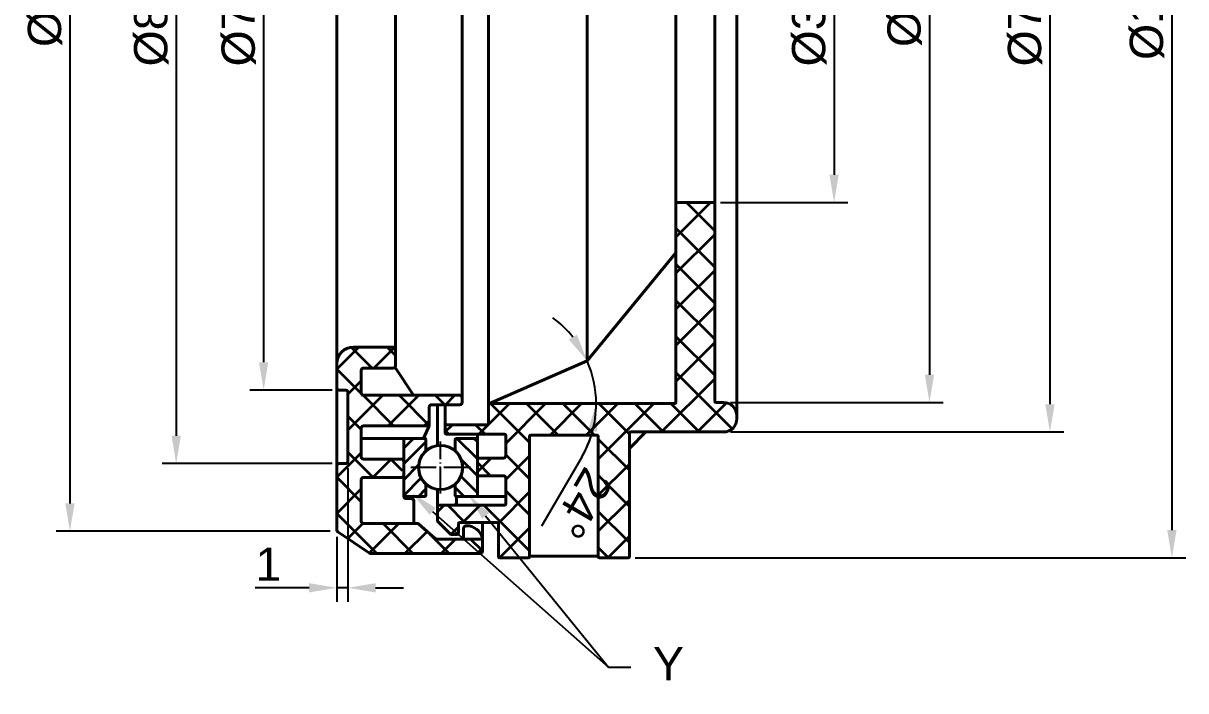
# Model space of a CAD drawing. Header units: millimetres. Extents: x 3180 to 3591, y 1531 to 1821.
# Drawn here: x 3350.9 to 3455.7, y 1639.8 to 1700 of the extents above; entities that cross this region are included whole.
import ezdxf
from ezdxf import colors
from ezdxf.entities.mleader import LeaderData, LeaderLine
from ezdxf.math import Vec2, Vec3

# ---------------------------------------------------------------- set-up
doc = ezdxf.new("R2010")
doc.units = ezdxf.units.MM
doc.linetypes.add('ACAD_ISO02W100', pattern=[15, 12, -3])
doc.linetypes.add('ACAD_ISO04W100', pattern=[30, 24, -3, 0, -3])
for name, color, linetype, lineweight in [('AM_0', 7, 'Continuous', 40), ('AM_4', 1, 'ACAD_ISO04W100', 25), ('AM_5', 3, 'Continuous', 25), ('AM_7', 4, 'Continuous', 35), ('AM_8', 40, 'ACAD_ISO02W100', 35)]:
    doc.layers.add(name, color=color, linetype=linetype, lineweight=lineweight)
doc.styles.get("Standard").update_dxf_attribs({"font": 'arial.ttf'})
doc.dimstyles.new('ISO-25', dxfattribs={"dimtxt": 3, "dimasz": 2.5, "dimexe": 1.25, "dimexo": 0.625, "dimtad": 1, "dimtxsty": 'Standard', "dimcen": 2.5, "dimadec": 0, "dimazin": 0, "dimtfac": 1, "dimtmove": 0, "dimatfit": 3, "dimfxl": 1, "dimarcsym": 0})

# ---------------------------------------------------------------- blocks, each defined once
blk = doc.blocks.new('*D29')
at = {"layer": 'AM_5', "color": 0, "lineweight": -2}
for p, q in [((3378.72893616689, 1743.306336332631), (3363.417205157496, 1743.306336332631)), ((3364.667205157496, 1740.806336332631), (3364.667205157496, 1662.806336332631)), ((3378.72893616689, 1660.306336332631), (3363.417205157496, 1660.306336332631))]:
    blk.add_line(p, q, dxfattribs=at)
at = {"layer": 'AM_5', "color": 0}
for points in [[(3364.250538490829, 1740.806336332631), (3365.083871824162, 1740.806336332631), (3364.667205157496, 1743.306336332631)], [(3364.250538490829, 1662.806336332631), (3365.083871824162, 1662.806336332631), (3364.667205157496, 1660.306336332631)]]:
    blk.add_solid(points, dxfattribs=at)
at = {"layer": 'Defpoints', "color": 0}
for p in [(3379.35393616689, 1743.306336332631), (3364.667205157496, 1660.306336332631), (3379.35393616689, 1660.306336332631)]:
    blk.add_point(p, dxfattribs=at)
at = {"layer": 'AM_5', "color": 0, "insert": (3362.426584420797, 1701.806336332631), "char_height": 3, "attachment_point": 5, "rotation": 90}
blk.add_mtext('%%C83.5', dxfattribs=at)
blk = doc.blocks.new('*D30')
at = {"layer": 'AM_5', "color": 0, "lineweight": -2}
for p, q in [((3378.72893616689, 1736.681336332631), (3371.304255580692, 1736.681336332631)), ((3372.554255580692, 1734.181336332631), (3372.554255580692, 1669.431336332631)), ((3378.72893616689, 1666.931336332631), (3371.304255580692, 1666.931336332631))]:
    blk.add_line(p, q, dxfattribs=at)
at = {"layer": 'AM_5', "color": 0}
for points in [[(3372.137588914025, 1734.181336332631), (3372.970922247358, 1734.181336332631), (3372.554255580692, 1736.681336332631)], [(3372.137588914025, 1669.431336332631), (3372.970922247358, 1669.431336332631), (3372.554255580692, 1666.931336332631)]]:
    blk.add_solid(points, dxfattribs=at)
at = {"layer": 'Defpoints', "color": 0}
for p in [(3379.35393616689, 1736.681336332631), (3372.554255580692, 1666.931336332631), (3379.35393616689, 1666.931336332631)]:
    blk.add_point(p, dxfattribs=at)
at = {"layer": 'AM_5', "color": 0, "insert": (3370.313634843993, 1701.806336332631), "char_height": 3, "attachment_point": 5, "rotation": 90}
blk.add_mtext('%%C70.5', dxfattribs=at)
blk = doc.blocks.new('*D31')
at = {"layer": 'AM_5', "color": 0, "lineweight": -2}
for p, q in [((3380.15393616689, 1659.881336332631), (3380.15393616689, 1647.858342950486)), ((3379.15393616689, 1653.688373084328), (3379.15393616689, 1647.858342950486)), ((3376.65393616689, 1649.108342950486), (3371.798888417913, 1649.108342950486)), ((3380.15393616689, 1649.108342950486), (3379.15393616689, 1649.108342950486)), ((3382.65393616689, 1649.108342950486), (3385.15393616689, 1649.108342950486))]:
    blk.add_line(p, q, dxfattribs=at)
at = {"layer": 'AM_5', "color": 0}
for points in [[(3376.65393616689, 1649.525009617153), (3376.65393616689, 1648.691676283819), (3379.15393616689, 1649.108342950486)], [(3382.65393616689, 1649.525009617153), (3382.65393616689, 1648.691676283819), (3380.15393616689, 1649.108342950486)]]:
    blk.add_solid(points, dxfattribs=at)
at = {"layer": 'Defpoints', "color": 0}
for p in [(3380.15393616689, 1660.506336332631), (3379.15393616689, 1654.313373084328), (3379.15393616689, 1649.108342950486)]:
    blk.add_point(p, dxfattribs=at)
at = {"layer": 'AM_5', "color": 0, "insert": (3372.976412292401, 1651.239482104647), "char_height": 3, "attachment_point": 5}
blk.add_mtext('1', dxfattribs=at)
blk = doc.blocks.new('*D32')
at = {"layer": 'AM_5', "color": 0, "lineweight": -2}
for p, q in [((3378.552601247136, 1749.39367116604), (3353.835829927921, 1749.39367116604)), ((3355.085829927921, 1746.89367116604), (3355.085829927921, 1656.719001499222)), ((3378.552601247136, 1654.219001499222), (3353.835829927921, 1654.219001499222))]:
    blk.add_line(p, q, dxfattribs=at)
at = {"layer": 'AM_5', "color": 0}
for points in [[(3354.669163261255, 1746.89367116604), (3355.502496594588, 1746.89367116604), (3355.085829927921, 1749.39367116604)], [(3354.669163261255, 1656.719001499222), (3355.502496594588, 1656.719001499222), (3355.085829927921, 1654.219001499222)]]:
    blk.add_solid(points, dxfattribs=at)
at = {"layer": 'Defpoints', "color": 0}
for p in [(3379.177601247136, 1749.39367116604), (3355.085829927921, 1654.219001499222), (3379.177601247136, 1654.219001499222)]:
    blk.add_point(p, dxfattribs=at)
at = {"layer": 'AM_5', "color": 0, "insert": (3352.845209191222, 1701.806336332631), "char_height": 3, "attachment_point": 5, "rotation": 90}
blk.add_mtext('%%C95', dxfattribs=at)
blk = doc.blocks.new('*D38')
at = {"layer": 'AM_5', "color": 0, "lineweight": -2}
for p, q in [((3406.05893616689, 1751.806336332631), (3455.708607524507, 1751.806336332631)), ((3454.458607524507, 1749.306336332631), (3454.458607524507, 1654.306336332631)), ((3406.058936166889, 1651.806336332631), (3455.708607524507, 1651.806336332631))]:
    blk.add_line(p, q, dxfattribs=at)
at = {"layer": 'AM_5', "color": 0}
for points in [[(3454.04194085784, 1749.306336332631), (3454.875274191174, 1749.306336332631), (3454.458607524507, 1751.806336332631)], [(3454.04194085784, 1654.306336332631), (3454.875274191174, 1654.306336332631), (3454.458607524507, 1651.806336332631)]]:
    blk.add_solid(points, dxfattribs=at)
at = {"layer": 'Defpoints', "color": 0}
for p in [(3405.43393616689, 1751.806336332631), (3405.433936166889, 1651.806336332631), (3454.458607524507, 1651.806336332631)]:
    blk.add_point(p, dxfattribs=at)
at = {"layer": 'AM_5', "color": 0, "insert": (3452.217986787808, 1701.806336332631), "char_height": 3, "attachment_point": 5, "rotation": 90}
blk.add_mtext('%%c100', dxfattribs=at)
blk = doc.blocks.new('*D39')
at = {"layer": 'AM_5', "color": 0, "lineweight": -2}
for p, q in [((3414.65893616689, 1740.456336332631), (3444.713302845624, 1740.456336332631)), ((3443.463302845624, 1737.956336332631), (3443.463302845624, 1665.656336332631)), ((3414.65893616689, 1663.156336332631), (3444.713302845624, 1663.156336332631))]:
    blk.add_line(p, q, dxfattribs=at)
at = {"layer": 'AM_5', "color": 0}
for points in [[(3443.046636178957, 1737.956336332631), (3443.87996951229, 1737.956336332631), (3443.463302845624, 1740.456336332631)], [(3443.046636178957, 1665.656336332631), (3443.87996951229, 1665.656336332631), (3443.463302845624, 1663.156336332631)]]:
    blk.add_solid(points, dxfattribs=at)
at = {"layer": 'Defpoints', "color": 0}
for p in [(3414.03393616689, 1740.456336332631), (3414.03393616689, 1663.156336332631), (3443.463302845624, 1663.156336332631)]:
    blk.add_point(p, dxfattribs=at)
at = {"layer": 'AM_5', "color": 0, "insert": (3441.222682108925, 1701.806336332631), "char_height": 3, "attachment_point": 5, "rotation": 90}
blk.add_mtext('%%c77.3', dxfattribs=at)
blk = doc.blocks.new('*D40')
at = {"layer": 'AM_5', "color": 0, "lineweight": -2}
for p, q in [((3414.65893616689, 1737.806336332631), (3433.847085127363, 1737.806336332631)), ((3432.597085127363, 1735.306336332631), (3432.597085127363, 1668.306336332631)), ((3414.65893616689, 1665.806336332631), (3433.847085127363, 1665.806336332631))]:
    blk.add_line(p, q, dxfattribs=at)
at = {"layer": 'AM_5', "color": 0}
for points in [[(3432.180418460697, 1735.306336332631), (3433.01375179403, 1735.306336332631), (3432.597085127363, 1737.806336332631)], [(3432.180418460697, 1668.306336332631), (3433.01375179403, 1668.306336332631), (3432.597085127363, 1665.806336332631)]]:
    blk.add_solid(points, dxfattribs=at)
at = {"layer": 'Defpoints', "color": 0}
for p in [(3414.03393616689, 1737.806336332631), (3414.03393616689, 1665.806336332631), (3432.597085127363, 1665.806336332631)]:
    blk.add_point(p, dxfattribs=at)
at = {"layer": 'AM_5', "color": 0, "insert": (3430.356464390664, 1701.806336332631), "char_height": 3, "attachment_point": 5, "rotation": 90}
blk.add_mtext('%%C72', dxfattribs=at)
blk = doc.blocks.new('*D41')
at = {"layer": 'AM_5', "color": 0, "lineweight": -2}
for p, q in [((3413.75893616689, 1719.78133633263), (3425.246353596697, 1719.78133633263)), ((3423.996353596697, 1717.28133633263), (3423.996353596697, 1686.331336332631)), ((3413.75893616689, 1683.831336332631), (3425.246353596697, 1683.831336332631))]:
    blk.add_line(p, q, dxfattribs=at)
at = {"layer": 'AM_5', "color": 0}
for points in [[(3423.579686930031, 1717.28133633263), (3424.413020263364, 1717.28133633263), (3423.996353596697, 1719.78133633263)], [(3423.579686930031, 1686.331336332631), (3424.413020263364, 1686.331336332631), (3423.996353596697, 1683.831336332631)]]:
    blk.add_solid(points, dxfattribs=at)
at = {"layer": 'Defpoints', "color": 0}
for p in [(3413.13393616689, 1719.78133633263), (3413.13393616689, 1683.831336332631), (3423.996353596697, 1683.831336332631)]:
    blk.add_point(p, dxfattribs=at)
at = {"layer": 'AM_5', "color": 0, "insert": (3421.755732859998, 1701.806336332631), "char_height": 3, "attachment_point": 5, "rotation": 90}
blk.add_mtext('%%C35.5', dxfattribs=at)
blk = doc.blocks.new('*D44')
at = {"layer": 'AM_5', "color": 0, "lineweight": -2}
blk.add_line((3401.23791337429, 1660.878659609925), (3397.625921600402, 1654.665754503288), dxfattribs=at)
for start, end in [(38.584278613168, 53.53917949567807), (8.905553108097847e-13, 23.62937773065794), (329.8275990047227, 8.905553108097847e-13), (330.0901982349808, 345.0450991174908)]:
    blk.add_arc((3392.933936166889, 1665.70633633263), 9.605337058114538, start, end, dxfattribs=at)
at = {"layer": 'AM_5', "color": 0}
for points in [[(3400.799100042257, 1671.912114872985), (3400.085595441311, 1671.48158539795), (3401.733936166889, 1669.55633633263)], [(3401.800809864407, 1663.281819272231), (3402.627056660244, 1663.173372618005), (3402.539273225004, 1665.70633633263)]]:
    blk.add_solid(points, dxfattribs=at)
at = {"layer": 'Defpoints', "color": 0}
for p in [(3401.733936166889, 1669.556336332631), (3402.178510296966, 1668.31408424098), (3392.933936166889, 1665.70633633263), (3392.933936166889, 1665.70633633263), (3409.63393616689, 1665.706336332631)]:
    blk.add_point(p, dxfattribs=at)
at = {"layer": 'AM_5', "color": 0, "insert": (3401.274323522126, 1656.701088903735), "char_height": 3, "attachment_point": 5, "rotation": 239.82759900472223}
blk.add_mtext('24°', dxfattribs=at)

msp = doc.modelspace()

# ---------------------------------------------------------------- hatches: boundary and pattern name
at = {"layer": 'AM_7'}
h = msp.add_hatch(dxfattribs=at)
h.set_pattern_fill('_U', color=256, scale=2.3, angle=45, style=0, double=1, pattern_type=0)
h.set_pattern_definition([(45, (3184.071769353537, 1497.339859619114), (-1.626345596729059, 1.626345596729059), []), (135, (3184.071769353537, 1497.339859619114), (-1.626345596729059, -1.626345596729059), [])])
edge = h.paths.add_edge_path()
edge.add_line((3392.83393616689, 1665.606336332631), (3392.83393616689, 1663.906336332631))
edge.add_arc((3392.73393616689, 1663.906336332631), 0.1000000000000227, 270, 359.99999999998374, ccw=False)
edge.add_line((3392.73393616689, 1663.806336332631), (3389.03393616689, 1663.806336332631))
edge.add_arc((3389.033936166889, 1663.706336332631), 0.09999999999999432, 90, 180)
edge.add_line((3388.933936166889, 1663.706336332631), (3388.933936166889, 1663.056336332631))
edge.add_arc((3389.03393616689, 1663.056336332631), 0.1000000000000227, 180.0000000000163, 270)
edge.add_line((3389.03393616689, 1662.956336332631), (3394.28393616689, 1662.956336332631))
edge.add_arc((3394.283936166889, 1662.856336332631), 0.09999999999999432, 0, 90, ccw=False)
edge.add_line((3394.383936166889, 1662.856336332631), (3394.383936166889, 1661.006336332631))
edge.add_arc((3394.183936166889, 1661.006336332631), 0.1999999999999886, -90, 0, ccw=False)
edge.add_line((3394.183936166889, 1660.806336332631), (3391.933936166889, 1660.806336332631))
edge.add_arc((3391.933936166889, 1660.706336332631), 0.09999999999999432, 90, 180)
edge.add_line((3391.83393616689, 1660.706336332631), (3391.83393616689, 1659.306336332631))
edge.add_arc((3391.933936166889, 1659.306336332631), 0.09999999999999432, 180, 270)
edge.add_line((3391.933936166889, 1659.206336332631), (3394.183936166889, 1659.206336332631))
edge.add_arc((3394.183936166889, 1659.006336332631), 0.1999999999999886, 0, 90, ccw=False)
edge.add_line((3394.38393616689, 1659.006336332631), (3394.38393616689, 1656.656336332631))
edge.add_arc((3394.283936166889, 1656.656336332631), 0.1000000000000227, -90, 0, ccw=False)
edge.add_line((3394.283936166889, 1656.556336332631), (3388.33393616689, 1656.556336332631))
edge.add_arc((3388.33393616689, 1656.456336332631), 0.09999999999999432, 90, 180)
edge.add_line((3388.23393616689, 1656.456336332631), (3388.23393616689, 1655.147757688868))
edge.add_arc((3388.33393616689, 1655.147757688868), 0.09999999999999432, 180.0000000000163, 225.000000000023)
edge.add_line((3388.263225488771, 1655.077047010749), (3389.404646845008, 1653.935625654512))
edge.add_arc((3389.475357523127, 1654.006336332631), 0.09999999999998473, 225, 270)
edge.add_line((3389.475357523127, 1653.906336332631), (3390.03393616689, 1653.906336332631))
edge.add_arc((3390.033936166889, 1654.006336332631), 0.09999999999999432, 270.0000000000163, 360)
edge.add_line((3390.13393616689, 1654.006336332631), (3390.13393616689, 1654.906336332631))
edge.add_arc((3390.23393616689, 1654.906336332631), 0.09999999999999432, 89.99999999998369, 180, ccw=False)
edge.add_line((3390.23393616689, 1655.006336332631), (3393.63393616689, 1655.006336332631))
edge.add_arc((3393.63393616689, 1654.906336332631), 0.09999999999999432, 0, 90, ccw=False)
edge.add_line((3393.73393616689, 1654.906336332631), (3393.73393616689, 1651.906336332631))
edge.add_arc((3393.83393616689, 1651.906336332631), 0.1000000000000227, 180.0000000000163, 270)
edge.add_line((3393.83393616689, 1651.806336332631), (3396.433936166889, 1651.806336332631))
edge.add_arc((3396.433936166889, 1651.906336332631), 0.09999999999999432, 270, 360)
edge.add_line((3396.53393616689, 1651.906336332631), (3396.53393616689, 1662.756336332631))
edge.add_arc((3396.63393616689, 1662.756336332631), 0.1000000000000227, 90, 180, ccw=False)
edge.add_line((3396.63393616689, 1662.856336332631), (3402.63393616689, 1662.856336332631))
edge.add_arc((3402.63393616689, 1662.756336332631), 0.09999999999999432, 0, 90, ccw=False)
edge.add_line((3402.73393616689, 1662.756336332631), (3402.733936166889, 1651.906336332631))
edge.add_arc((3402.83393616689, 1651.906336332631), 0.1000000000000227, 180, 270)
edge.add_line((3402.83393616689, 1651.806336332631), (3405.433936166889, 1651.806336332631))
edge.add_arc((3405.433936166889, 1651.906336332631), 0.09999999999999432, 270, 360)
edge.add_line((3405.533936166889, 1651.906336332631), (3405.533936166889, 1663.056336332631))
edge.add_arc((3405.63393616689, 1663.056336332631), 0.1000000000000227, 90, 180, ccw=False)
edge.add_line((3405.63393616689, 1663.156336332631), (3414.03393616689, 1663.156336332631))
edge.add_arc((3414.03393616689, 1664.356336332631), 1.199999999999989, 270, 359.9999999999986)
edge.add_line((3415.23393616689, 1664.356336332631), (3415.23393616689, 1664.606336332631))
edge.add_arc((3414.03393616689, 1664.606336332631), 1.199999999999989, 0, 90)
edge.add_line((3414.03393616689, 1665.806336332631), (3413.33393616689, 1665.806336332631))
edge.add_arc((3413.33393616689, 1665.906336332631), 0.09999999999999432, 180, 270, ccw=False)
edge.add_line((3413.23393616689, 1665.906336332631), (3413.23393616689, 1683.731336332631))
edge.add_arc((3413.13393616689, 1683.731336332631), 0.1000000000000227, 0, 90)
edge.add_line((3413.13393616689, 1683.831336332631), (3409.83393616689, 1683.831336332631))
edge.add_arc((3409.83393616689, 1683.731336332631), 0.09999999999999432, 90, 180)
edge.add_line((3409.73393616689, 1683.731336332631), (3409.73393616689, 1665.806336332631))
edge.add_arc((3409.63393616689, 1665.806336332631), 0.1000000000000227, 270, 359.99999999998374, ccw=False)
edge.add_line((3409.63393616689, 1665.706336332631), (3392.93393616689, 1665.706336332631))
edge.add_arc((3392.933936166889, 1665.606336332631), 0.09999999999999432, 90, 180)
h = msp.add_hatch(dxfattribs=at)
h.set_pattern_fill('_U', color=256, scale=2.3, angle=45, style=0, double=1, pattern_type=0)
h.set_pattern_definition([(315, (3183.991769353537, 1906.272813046147), (-1.626345596729059, -1.626345596729059), []), (225, (3183.991769353537, 1906.272813046147), (-1.626345596729059, 1.626345596729059), [])])
edge = h.paths.add_edge_path()
edge.add_arc((3386.408789143669, 1654.706336332631), 0.1999999999999886, 48.814074834298026, 90.00000000000807, ccw=False)
edge.add_line((3386.540490065243, 1654.856851671572), (3388.027382268538, 1653.555820993689))
edge.add_arc((3388.159083190111, 1653.706336332631), 0.1999999999999945, 228.8140748342919, 270)
edge.add_line((3388.159083190111, 1653.506336332631), (3392.28393616689, 1653.506336332631))
edge.add_line((3392.28393616689, 1653.506336332631), (3392.28393616689, 1652.406336332631))
edge.add_arc((3392.08393616689, 1652.406336332631), 0.1999999999999886, 270, 360, ccw=False)
edge.add_line((3392.08393616689, 1652.206336332631), (3382.214491294436, 1652.206336332631))
edge.add_arc((3382.214491294436, 1652.406336332631), 0.1999999999999886, 236.3099324740293, 270.00000000000813, ccw=False)
edge.add_line((3382.103551255191, 1652.239926273763), (3379.242996127645, 1654.146963025461))
edge.add_arc((3379.35393616689, 1654.313373084328), 0.1999999999999956, 180, 236.3099324740225, ccw=False)
edge.add_line((3379.15393616689, 1654.313373084328), (3379.15393616689, 1660.106336332631))
edge.add_arc((3379.35393616689, 1660.106336332631), 0.1999999999999886, 90, 180, ccw=False)
edge.add_line((3379.35393616689, 1660.306336332631), (3379.953936166889, 1660.306336332631))
edge.add_arc((3379.95393616689, 1660.506336332631), 0.1999999999999886, 270, 360)
edge.add_line((3380.15393616689, 1660.506336332631), (3380.15393616689, 1666.731336332631))
edge.add_arc((3379.95393616689, 1666.731336332631), 0.1999999999999886, 360, 450)
edge.add_line((3379.95393616689, 1666.931336332631), (3379.35393616689, 1666.931336332631))
edge.add_arc((3379.35393616689, 1667.131336332631), 0.1999999999999886, 180, 270, ccw=False)
edge.add_line((3379.15393616689, 1667.131336332631), (3379.15393616689, 1669.306336332631))
edge.add_arc((3380.65393616689, 1669.306336332631), 1.5, 89.99999999999892, 179.9999999999978, ccw=False)
edge.add_line((3380.65393616689, 1670.806336332631), (3384.25393616689, 1670.806336332631))
edge.add_arc((3384.25393616689, 1670.606336332631), 0.1999999999999886, 0, 90, ccw=False)
edge.add_line((3384.45393616689, 1670.606336332631), (3384.45393616689, 1669.106336332631))
edge.add_arc((3384.25393616689, 1669.106336332631), 0.1999999999999886, 270, 360, ccw=False)
edge.add_line((3384.25393616689, 1668.906336332631), (3381.55393616689, 1668.906336332631))
edge.add_arc((3381.55393616689, 1668.706336332631), 0.1999999999999886, 90, 180)
edge.add_line((3381.35393616689, 1668.706336332631), (3381.35393616689, 1666.656336332631))
edge.add_arc((3381.55393616689, 1666.656336332631), 0.1999999999999886, 180, 270)
edge.add_line((3381.55393616689, 1666.456336332631), (3390.253936166891, 1666.456336332631))
edge.add_arc((3390.25393616689, 1666.256336332631), 0.1999999999999886, 0, 90, ccw=False)
edge.add_line((3390.45393616689, 1666.256336332631), (3390.45393616689, 1665.806336332631))
edge.add_arc((3390.25393616689, 1665.806336332631), 0.1999999999999886, 270, 360, ccw=False)
edge.add_line((3390.25393616689, 1665.606336332631), (3387.68393616689, 1665.606336332631))
edge.add_arc((3387.68393616689, 1665.406336332631), 0.1999999999999886, 90, 180)
edge.add_line((3387.48393616689, 1665.406336332631), (3387.48393616689, 1663.706336332631))
edge.add_line((3387.48393616689, 1663.706336332631), (3381.55393616689, 1663.706336332631))
edge.add_arc((3381.55393616689, 1663.506336332631), 0.1999999999999886, 90, 180)
edge.add_line((3381.35393616689, 1663.506336332631), (3381.35393616689, 1660.906336332631))
edge.add_arc((3381.55393616689, 1660.906336332631), 0.1999999999999886, 180, 270)
edge.add_line((3381.55393616689, 1660.706336332631), (3384.88393616689, 1660.706336332631))
edge.add_arc((3384.88393616689, 1660.506336332631), 0.1999999999999886, 0, 90, ccw=False)
edge.add_line((3385.08393616689, 1660.506336332631), (3385.08393616689, 1659.256336332631))
edge.add_arc((3384.88393616689, 1659.256336332631), 0.1999999999999886, 270, 360, ccw=False)
edge.add_line((3384.88393616689, 1659.056336332631), (3381.55393616689, 1659.056336332631))
edge.add_arc((3381.55393616689, 1658.856336332631), 0.1999999999999886, 90, 180)
edge.add_line((3381.35393616689, 1658.856336332631), (3381.35393616689, 1655.106336332631))
edge.add_arc((3381.55393616689, 1655.106336332631), 0.1999999999999886, 180, 270)
edge.add_line((3381.55393616689, 1654.906336332631), (3384.288296551156, 1654.906336332631))
edge.add_line((3384.288296551156, 1654.906336332631), (3386.408789143669, 1654.906336332631))
at = {"layer": 'AM_8'}
h = msp.add_hatch(dxfattribs=at)
h.set_pattern_fill('_U', color=256, angle=45, style=0, pattern_type=0)
h.set_pattern_definition([(45, (3184.071769353537, 1497.339859619115), (-0.7071067811865475, 0.7071067811865476), [])])
edge = h.paths.add_edge_path()
edge.add_arc((3387.08393616689, 1662.473403533234), 0.09999999999999432, 1.628443996909413e-11, 90.00000000001629)
edge.add_line((3387.08393616689, 1662.573403533233), (3386.891356688892, 1662.573403533233))
edge.add_line((3386.891356688892, 1662.573403533233), (3386.883936166891, 1662.556336332631))
edge.add_line((3386.883936166891, 1662.556336332631), (3385.228059957426, 1662.556336332631))
edge.add_arc((3385.28393616689, 1662.473403533234), 0.09999999999999713, 123.9702315008527, 180)
edge.add_line((3385.18393616689, 1662.473403533234), (3385.18393616689, 1657.448403533233))
edge.add_arc((3385.28393616689, 1657.448403533233), 0.1000000000000227, 180.0000000000163, 270)
edge.add_line((3385.28393616689, 1657.348403533233), (3387.08393616689, 1657.348403533233))
edge.add_arc((3387.08393616689, 1657.448403533233), 0.09999999999999432, 270, 360.0000000000163)
edge.add_line((3387.18393616689, 1657.448403533233), (3387.18393616689, 1658.441081747538))
edge.add_arc((3388.574430167962, 1659.947410540659), 2.050000000000018, 179.8613890131004, 227.2898572830527, ccw=False)
edge.add_arc((3388.50893616689, 1659.952369932932), 1.984499999999997, 171.3393288686805, 180.0000000001181, ccw=False)
edge.add_arc((3388.574430167962, 1659.947410540659), 2.049999999999983, 132.7101427169479, 171.4779398556941, ccw=False)
edge.add_line((3387.18393616689, 1661.45373933378), (3387.18393616689, 1662.473403533233))
h = msp.add_hatch(dxfattribs=at)
h.set_pattern_fill('_U', color=256, scale=1.08, angle=135, style=0, pattern_type=0)
h.set_pattern_definition([(135, (3184.071769353537, 1497.339859619115), (-0.7636753236814714, -0.7636753236814713), [])])
edge = h.paths.add_edge_path()
edge.add_arc((3388.443442165819, 1659.947410540659), 2.049999999999997, -47.28985728304991, 0.13861098689972096, ccw=False)
edge.add_line((3389.83393616689, 1658.441081747538), (3389.83393616689, 1657.448403533233))
edge.add_arc((3389.93393616689, 1657.448403533233), 0.09999999999999432, 180, 270)
edge.add_line((3389.93393616689, 1657.348403533233), (3391.73393616689, 1657.348403533233))
edge.add_arc((3391.73393616689, 1657.448403533233), 0.1000000000000227, 270, 360)
edge.add_line((3391.83393616689, 1657.448403533233), (3391.83393616689, 1662.473403533233))
edge.add_arc((3391.73393616689, 1662.473403533234), 0.09999999999999432, 0, 90.00000000001629)
edge.add_line((3391.73393616689, 1662.573403533233), (3389.93393616689, 1662.573403533233))
edge.add_arc((3389.93393616689, 1662.473403533234), 0.1000000000000227, 90.00000000001629, 180)
edge.add_line((3389.83393616689, 1662.473403533234), (3389.83393616689, 1661.45373933378))
edge.add_arc((3388.443442165819, 1659.947410540659), 2.050000000000018, 8.522060144305726, 47.2898572830527, ccw=False)
edge.add_arc((3388.50893616689, 1659.952369932932), 1.984499999999998, -1.1817746781161986e-10, 8.660671131319475, ccw=False)

# ---------------------------------------------------------------- linework, layer by layer
at = {"layer": 'AM_0'}
for p, q in [((3415.23393616689, 1664.606336332631), (3415.23393616689, 1739.006336332631)), ((3390.45393616689, 1737.356336332631), (3390.45393616689, 1666.256336332631)), ((3392.83393616689, 1738.006336332631), (3392.83393616689, 1665.606336332631)), ((3379.15393616689, 1734.306336332631), (3379.15393616689, 1669.306336332631)), ((3401.73393616689, 1669.556336332631), (3401.73393616689, 1734.056336332631)), ((3384.45393616689, 1670.606336332631), (3384.45393616689, 1733.006336332631)), ((3409.73393616689, 1719.881336332631), (3409.73393616689, 1683.731336332631)), ((3413.23393616689, 1719.881336332631), (3413.23393616689, 1683.731336332631)), ((3409.73393616689, 1665.806336332631), (3409.73393616689, 1683.731336332631)), ((3413.13393616689, 1683.831336332631), (3409.83393616689, 1683.831336332631)), ((3413.23393616689, 1665.906336332631), (3413.23393616689, 1683.731336332631)), ((3401.73393616689, 1669.556336332631), (3409.73393616689, 1679.306336332631)), ((3380.65393616689, 1670.806336332631), (3384.25393616689, 1670.806336332631)), ((3384.45393616689, 1670.606336332631), (3384.45393616689, 1669.106336332631)), ((3379.15393616689, 1667.131336332631), (3379.15393616689, 1669.306336332631)), ((3384.407220838423, 1668.977869179346), (3386.05393616689, 1666.456336332631)), ((3401.73393616689, 1669.556336332631), (3392.933936166889, 1665.706336332631)), ((3381.35393616689, 1666.656336332631), (3381.35393616689, 1668.706336332631)), ((3381.55393616689, 1668.906336332631), (3384.25393616689, 1668.906336332631)), ((3379.15393616689, 1660.106336332631), (3379.15393616689, 1667.131336332631)), ((3379.95393616689, 1666.931336332631), (3379.35393616689, 1666.931336332631)), ((3380.15393616689, 1660.506336332631), (3380.15393616689, 1666.731336332631)), ((3390.25393616689, 1666.456336332631), (3381.55393616689, 1666.456336332631)), ((3390.45393616689, 1665.806336332631), (3390.45393616689, 1666.256336332631)), ((3414.03393616689, 1665.806336332631), (3413.33393616689, 1665.806336332631)), ((3387.48393616689, 1663.706336332631), (3387.48393616689, 1665.406336332631)), ((3387.68393616689, 1665.606336332631), (3390.25393616689, 1665.606336332631)), ((3388.23393616689, 1665.606336332631), (3388.23393616689, 1661.917723654276)), ((3388.933936166889, 1663.706336332631), (3388.933936166889, 1665.606336332631)), ((3392.83393616689, 1663.906336332631), (3392.83393616689, 1665.606336332631)), ((3392.933936166889, 1665.706336332631), (3409.63393616689, 1665.706336332631)), ((3381.55393616689, 1663.706336332631), (3387.48393616689, 1663.706336332631)), ((3386.98393616689, 1662.556336332631), (3387.48393616689, 1663.706336332631)), ((3388.933936166889, 1663.056336332631), (3388.933936166889, 1663.706336332631)), ((3389.033936166889, 1663.806336332631), (3392.73393616689, 1663.806336332631)), ((3415.23393616689, 1664.356336332631), (3415.23393616689, 1664.606336332631)), ((3381.35393616689, 1660.906336332631), (3381.35393616689, 1663.506336332631)), ((3394.283936166889, 1662.956336332631), (3389.03393616689, 1662.956336332631)), ((3391.83393616689, 1657.348403533233), (3391.83393616689, 1662.956336332631)), ((3394.38393616689, 1661.006336332631), (3394.38393616689, 1662.856336332631)), ((3396.53393616689, 1651.906336332631), (3396.533936166889, 1662.756336332631)), ((3402.63393616689, 1662.856336332631), (3396.63393616689, 1662.856336332631)), ((3402.73393616689, 1651.906336332631), (3402.73393616689, 1662.756336332631)), ((3405.533936166889, 1661.656336332631), (3407.033936166889, 1663.156336332631)), ((3405.533936166889, 1663.056336332631), (3405.533936166889, 1651.906336332631)), ((3405.63393616689, 1663.156336332631), (3414.03393616689, 1663.156336332631)), ((3386.98393616689, 1662.556336332631), (3381.35393616689, 1662.556336332631)), ((3385.18393616689, 1660.506336332631), (3385.18393616689, 1662.556336332631)), ((3385.18393616689, 1657.448403533233), (3385.18393616689, 1662.473403533234)), ((3385.28393616689, 1662.573403533233), (3387.08393616689, 1662.573403533233)), ((3387.18393616689, 1662.473403533234), (3387.18393616689, 1661.45373933378)), ((3389.83393616689, 1662.473403533233), (3389.83393616689, 1661.45373933378)), ((3391.73393616689, 1662.573403533233), (3389.93393616689, 1662.573403533233)), ((3391.83393616689, 1657.448403533233), (3391.83393616689, 1662.473403533234)), ((3384.98393616689, 1660.706336332631), (3381.55393616689, 1660.706336332631)), ((3391.83393616689, 1659.306336332631), (3391.83393616689, 1660.706336332631)), ((3394.183936166889, 1660.806336332631), (3391.933936166889, 1660.806336332631)), ((3379.15393616689, 1654.313373084328), (3379.15393616689, 1660.106336332631)), ((3379.35393616689, 1660.306336332631), (3379.95393616689, 1660.306336332631)), ((3385.18393616689, 1659.256336332631), (3385.18393616689, 1660.506336332631)), ((3381.35393616689, 1655.106336332631), (3381.35393616689, 1658.856336332631)), ((3381.55393616689, 1659.056336332631), (3384.98393616689, 1659.056336332631)), ((3385.18393616689, 1657.356336332631), (3385.18393616689, 1659.256336332631)), ((3394.183936166889, 1659.206336332631), (3391.933936166889, 1659.206336332631)), ((3394.38393616689, 1656.656336332631), (3394.38393616689, 1659.006336332631)), ((3387.18393616689, 1658.441081747538), (3387.18393616689, 1657.448403533233)), ((3388.23393616689, 1657.987016211588), (3388.23393616689, 1656.456336332631)), ((3389.83393616689, 1658.441081747538), (3389.83393616689, 1657.448403533233)), ((3387.08393616689, 1657.348403533233), (3385.28393616689, 1657.348403533233)), ((3385.88393616689, 1657.156336332631), (3385.38393616689, 1657.156336332631)), ((3386.08393616689, 1654.906336332631), (3386.08393616689, 1656.956336332631)), ((3388.23393616689, 1655.147757688868), (3388.23393616689, 1656.456336332631)), ((3388.33393616689, 1656.556336332631), (3394.283936166889, 1656.556336332631)), ((3389.93393616689, 1657.348403533233), (3391.73393616689, 1657.348403533233)), ((3389.933936166889, 1656.756336332631), (3389.933936166889, 1657.148403533233)), ((3390.13393616689, 1657.348403533233), (3394.38393616689, 1657.348403533233)), ((3386.408789143669, 1654.906336332631), (3381.55393616689, 1654.906336332631)), ((3388.027382268537, 1653.555820993689), (3386.540490065243, 1654.856851671572)), ((3389.404646845008, 1653.935625654512), (3388.263225488771, 1655.077047010749)), ((3390.13393616689, 1654.906336332631), (3390.13393616689, 1654.006336332631)), ((3393.63393616689, 1655.006336332631), (3390.23393616689, 1655.006336332631)), ((3390.58393616689, 1653.506336332631), (3390.58393616689, 1654.456336332631)), ((3392.28393616689, 1655.006336332631), (3392.28393616689, 1653.590393620024)), ((3393.73393616689, 1651.906336332631), (3393.73393616689, 1654.906336332631)), ((3379.242996127645, 1654.146963025461), (3382.103551255191, 1652.239926273763)), ((3392.28393616689, 1653.506336332631), (3388.159083190111, 1653.506336332631)), ((3390.033936166889, 1653.906336332631), (3389.475357523127, 1653.906336332631)), ((3392.28393616689, 1653.506336332631), (3392.28393616689, 1653.590393620024)), ((3392.28393616689, 1652.406336332631), (3392.28393616689, 1653.506336332631)), ((3382.214491294436, 1652.206336332631), (3392.08393616689, 1652.206336332631)), ((3393.83393616689, 1651.806336332631), (3396.433936166889, 1651.806336332631)), ((3396.53393616689, 1651.956336332631), (3402.73393616689, 1651.956336332631)), ((3405.433936166889, 1651.806336332631), (3402.83393616689, 1651.806336332631))]:
    msp.add_line(p, q, dxfattribs=at)
msp.add_circle((3388.50893616689, 1659.952369932932), 1.9845, dxfattribs=at)
for centre, radius, start, end in [((3409.83393616689, 1683.731336332631), 0.1, 90, 180), ((3413.13393616689, 1683.731336332631), 0.1, 0, 90), ((3380.65393616689, 1669.306336332631), 1.5, 90, 180), ((3384.25393616689, 1670.606336332631), 0.2, 0, 90), ((3384.25393616689, 1669.106336332631), 0.2, 270, 0), ((3381.55393616689, 1668.706336332631), 0.2, 90, 180), ((3379.35393616689, 1667.131336332631), 0.2, 180, 270), ((3379.95393616689, 1666.731336332631), 0.2, 0, 90), ((3381.55393616689, 1666.656336332631), 0.2, 180, 270), ((3390.25393616689, 1666.256336332631), 0.2, 0, 90), ((3390.25393616689, 1665.806336332631), 0.2, 270, 0), ((3409.63393616689, 1665.806336332631), 0.1, 270, 0), ((3413.33393616689, 1665.906336332631), 0.1, 180, 270), ((3414.03393616689, 1664.606336332631), 1.2, 0, 90), ((3387.68393616689, 1665.406336332631), 0.2, 90, 180), ((3392.933936166889, 1665.606336332631), 0.1, 90, 180), ((3381.55393616689, 1663.506336332631), 0.2, 90, 180), ((3389.033936166889, 1663.706336332631), 0.1, 90, 180), ((3392.73393616689, 1663.906336332631), 0.1, 270, 0), ((3414.03393616689, 1664.356336332631), 1.2, 270, 0), ((3389.03393616689, 1663.056336332631), 0.1, 180, 270), ((3394.283936166889, 1662.856336332631), 0.1, 0, 90), ((3396.63393616689, 1662.756336332631), 0.1, 90, 180), ((3402.63393616689, 1662.756336332631), 0.1, 0, 90), ((3405.63393616689, 1663.056336332631), 0.1, 90, 180), ((3385.28393616689, 1662.473403533234), 0.1, 90, 180), ((3387.08393616689, 1662.473403533234), 0.1, 0, 90), ((3389.93393616689, 1662.473403533234), 0.1, 90, 180), ((3391.73393616689, 1662.473403533234), 0.1, 0, 90), ((3381.55393616689, 1660.906336332631), 0.2, 180, 270), ((3384.98393616689, 1660.506336332631), 0.2, 0, 90), ((3388.574430167962, 1659.947410540659), 2.05, 132.7101427169423, 227.2898572830577), ((3388.443442165819, 1659.947410540659), 2.05, 312.7101427169423, 47.28985728305768), ((3391.933936166889, 1660.706336332631), 0.1, 90, 180), ((3394.183936166889, 1661.006336332631), 0.2, 270, 0), ((3379.35393616689, 1660.106336332631), 0.2, 90, 180), ((3379.95393616689, 1660.506336332631), 0.2, 270, 0), ((3381.55393616689, 1658.856336332631), 0.2, 90, 180), ((3384.98393616689, 1659.256336332631), 0.2, 270, 0), ((3391.933936166889, 1659.306336332631), 0.1, 180, 270), ((3394.183936166889, 1659.006336332631), 0.2, 0, 90), ((3385.28393616689, 1657.448403533233), 0.1, 180, 270), ((3387.08393616689, 1657.448403533233), 0.1, 270, 0), ((3389.93393616689, 1657.448403533233), 0.1, 180, 270), ((3391.73393616689, 1657.448403533233), 0.1, 270, 0), ((3385.38393616689, 1657.356336332631), 0.2, 180, 270), ((3385.88393616689, 1656.956336332631), 0.2, 0, 90), ((3388.33393616689, 1656.456336332631), 0.1, 90, 180), ((3389.73393616689, 1656.756336332631), 0.2, 270, 0), ((3390.13393616689, 1657.148403533233), 0.2, 90, 180), ((3394.283936166889, 1656.656336332631), 0.1, 270, 0), ((3379.35393616689, 1654.313373084328), 0.2, 180, 236.3099324740126), ((3381.55393616689, 1655.106336332631), 0.2, 180, 270), ((3386.408789143669, 1654.706336332631), 0.2, 48.81407483429371, 90), ((3388.33393616689, 1655.147757688868), 0.1, 180, 224.999999999991), ((3390.23393616689, 1654.906336332631), 0.1, 90, 180), ((3390.83393616689, 1654.456336332631), 0.25, 90, 180), ((3390.83393616689, 1653.206336332631), 1.5, 14.83511158196905, 90), ((3393.63393616689, 1654.906336332631), 0.1, 0, 90), ((3388.159083190111, 1653.706336332631), 0.2, 228.8140748342937, 270), ((3389.475357523127, 1654.006336332631), 0.1, 224.999999999991, 270), ((3390.033936166889, 1654.006336332631), 0.1, 270, 0), ((3382.214491294436, 1652.406336332631), 0.2, 236.3099324740126, 270), ((3392.08393616689, 1652.406336332631), 0.2, 270, 0), ((3393.83393616689, 1651.906336332631), 0.1, 180, 270), ((3396.433936166889, 1651.906336332631), 0.1, 270, 0), ((3402.83393616689, 1651.906336332631), 0.1, 180, 270), ((3405.433936166889, 1651.906336332631), 0.1, 270, 0)]:
    msp.add_arc(centre, radius, start, end, dxfattribs=at)
at = {"layer": 'AM_4', "ltscale": 0.1}
for p, q in [((3388.50893616689, 1657.601173085129), (3388.50893616689, 1662.303566780735)), ((3391.204019482178, 1659.952369932932), (3385.813852851602, 1659.952369932932))]:
    msp.add_line(p, q, dxfattribs=at)

# ---------------------------------------------------------------- dimensions: what is measured, and where the dimension line sits
at = {"layer": 'AM_5'}
for base, p1, p2, text, picture, middle in [((3454.458607524507, 1651.806336332631), (3405.43393616689, 1751.806336332631), (3405.433936166889, 1651.806336332631), '%%c100', '*D38', (3452.217986787808, 1701.806336332631)), ((3355.085829927921, 1654.219001499222), (3379.177601247136, 1749.39367116604), (3379.177601247136, 1654.219001499222), '%%C95', '*D32', (3352.845209191222, 1701.806336332631)), ((3364.667205157496, 1660.306336332631), (3379.35393616689, 1743.306336332631), (3379.35393616689, 1660.306336332631), '%%C83.5', '*D29', (3362.426584420797, 1701.806336332631)), ((3443.463302845624, 1663.156336332631), (3414.03393616689, 1740.456336332631), (3414.03393616689, 1663.156336332631), '%%c77.3', '*D39', (3441.222682108925, 1701.806336332631)), ((3432.597085127363, 1665.806336332631), (3414.03393616689, 1737.806336332631), (3414.03393616689, 1665.806336332631), '%%C72', '*D40', (3430.356464390664, 1701.806336332631)), ((3372.554255580692, 1666.931336332631), (3379.35393616689, 1736.681336332631), (3379.35393616689, 1666.931336332631), '%%C70.5', '*D30', (3370.313634843993, 1701.806336332631)), ((3423.996353596697, 1683.831336332631), (3413.13393616689, 1719.78133633263), (3413.13393616689, 1683.831336332631), '%%C35.5', '*D41', (3421.755732859998, 1701.806336332631))]:
    dim = msp.add_linear_dim(base=base, p1=p1, p2=p2, angle=90, text=text, dimstyle='ISO-25', dxfattribs=at)
    dim.commit()
    dim.dimension.update_dxf_attribs({"geometry": picture, "text_midpoint": middle})
dim = msp.add_angular_dim_2l(base=(3402.178510296966, 1668.31408424098), line1=((3392.933936166889, 1665.706336332631), (3409.63393616689, 1665.706336332631)), line2=((3401.73393616689, 1669.556336332631), (3392.933936166889, 1665.706336332631)), dimstyle='ISO-25', dxfattribs=at)
dim.commit()
dim.dimension.update_dxf_attribs({"geometry": '*D44', "text_midpoint": (3401.274323522125, 1656.701088903736)})
dim = msp.add_linear_dim(base=(3379.15393616689, 1649.108342950486), p1=(3380.15393616689, 1660.506336332631), p2=(3379.15393616689, 1654.313373084328), dimstyle='ISO-25', dxfattribs=at)
dim.commit()
dim.dimension.update_dxf_attribs({"geometry": '*D31', "text_midpoint": (3372.976412292401, 1651.239482104647)})

# ---------------------------------------------------------------- leaders
ml = msp.add_multileader_mtext('Standard', dxfattribs=at)
ml.set_content('', color=256)
ml.set_leader_properties()
ml.build(insert=Vec2(0, 0))
ml.multileader.update_dxf_attribs({"arrow_head_size": 2.5})
ctx = ml.context
ctx.base_point, ctx.char_height, ctx.arrow_head_size, ctx.plane_origin = Vec3(3405.667184650393, 1641.968993338123), 3, 2.5, Vec3(3385.919117732072, 1657.650257012291)
notes = []
notes.append((ctx, [(0, (1, 1, 0), (3403.667184650393, 1641.968993338123), (1, 0), 2, [(0, [(3385.919117732072, 1657.650257012291)], 0, [])])]))
ctx.mtext.insert, ctx.mtext.flow_direction = Vec3(3407.667184650393, 1643.468993338123), 5
ml = msp.add_multileader_mtext('Standard', dxfattribs=at)
ml.set_content('Y', color=256)
ml.set_leader_properties()
ml.build(insert=Vec2(0, 0))
ml.multileader.update_dxf_attribs({"arrow_head_size": 2.5})
ctx = ml.context
ctx.base_point, ctx.char_height, ctx.arrow_head_size, ctx.plane_origin = Vec3(3405.667184650393, 1641.968993338123), 3, 2.5, Vec3(3390.998392254083, 1657.541195784302)
notes.append((ctx, [(0, (1, 1, 0), (3403.667184650393, 1641.968993338123), (1, 0), 2, [(0, [(3390.998392254083, 1657.541195784302)], 0, [])])]))
ctx.mtext.insert, ctx.mtext.flow_direction = Vec3(3407.667184650393, 1643.768993338123), 5
for ctx, leaders in notes:
    for number, flags, end, landing, length, lines in leaders:
        leader = LeaderData()
        leader.index, (leader.has_last_leader_line, leader.has_dogleg_vector, leader.attachment_direction) = number, flags
        leader.last_leader_point, leader.dogleg_vector, leader.dogleg_length = Vec3(end), Vec3(landing), length
        for number, points, colour, breaks in lines:
            line = LeaderLine()
            line.index, line.vertices, line.color, line.breaks = number, Vec3.list(points), colors.encode_raw_color(colour), breaks
            leader.lines.append(line)
        ctx.leaders.append(leader)

doc.saveas('drawing.dxf')
